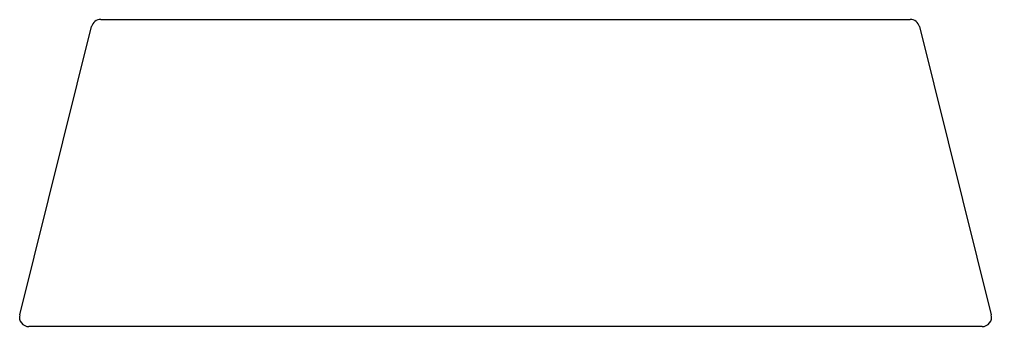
# Model space of a CAD drawing. Header units: millimetres. Extents: x -102 to 102, y -29 to 35.
import ezdxf

# ---------------------------------------------------------------- set-up
doc = ezdxf.new("R2010")
doc.units = ezdxf.units.MM

msp = doc.modelspace()

# ---------------------------------------------------------------- linework, layer by layer
at = {"color": 7, "linetype": 'Continuous', "lineweight": 25}
for p, q in [((-84.83, 35.25), (84.83, 35.25)), ((-101.83, -26.69), (-86.77, 33.74)), ((86.77, 33.74), (101.83, -26.69)), ((99.89, -29.18), (-99.89, -29.18))]:
    msp.add_line(p, q, dxfattribs=at)
for centre, start, end in [((-84.83, 33.25), 90, 166.0046), ((84.83, 33.25), 13.9954, 90), ((-99.89, -27.18), 166.0046, 270), ((99.89, -27.18), 270, 13.9954)]:
    msp.add_arc(centre, 2, start, end, dxfattribs=at)

doc.saveas('drawing.dxf')
